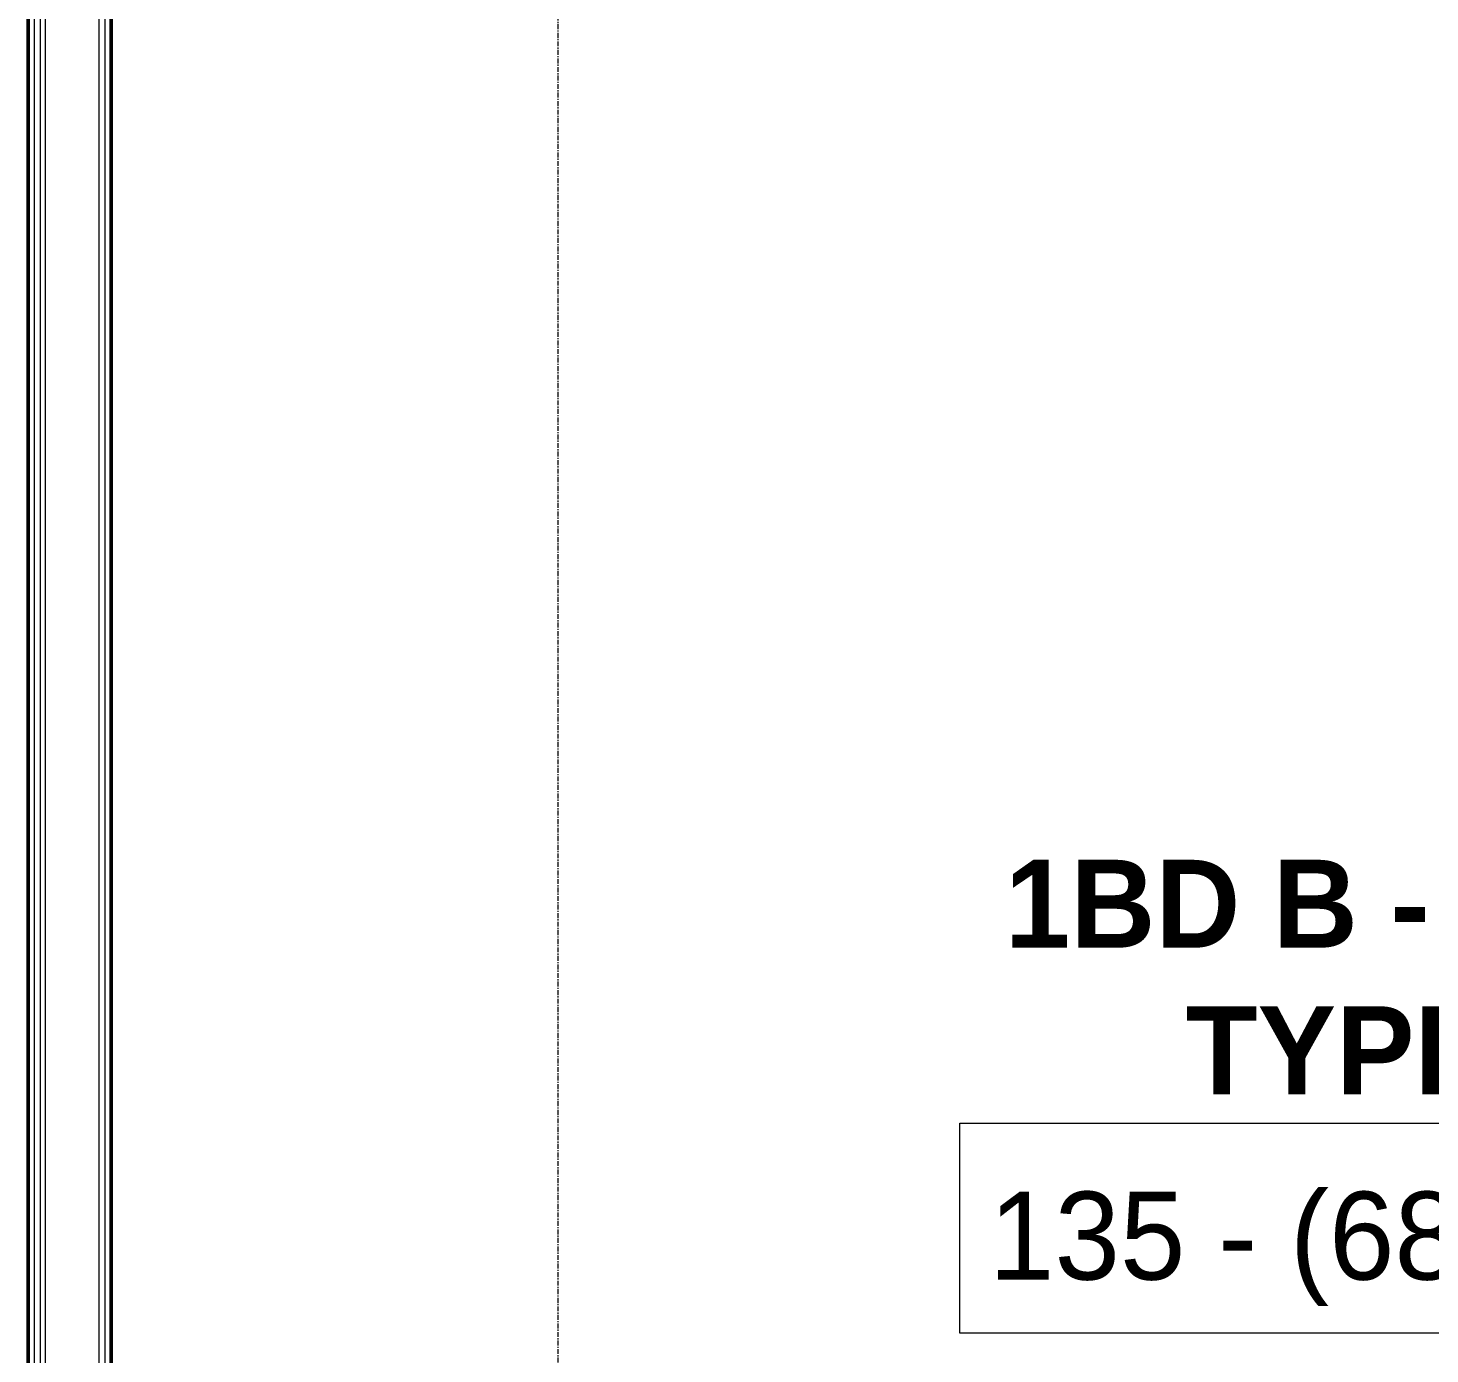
# Model space of a CAD drawing. Header units: inches. Extents: x -4235 to -464, y 9706 to 12425.
# Drawn here: x -3208.6 to -3065.1, y 10596.6 to 10732.3 of the extents above; entities that cross this region are included whole.
import ezdxf

# ---------------------------------------------------------------- set-up
doc = ezdxf.new("R2010")
doc.units = ezdxf.units.IN
doc.header["$MEASUREMENT"] = 0
doc.linetypes.add('Grid Line 1_2_', pattern=[0.875, 0.5, -0.125, 0.125, -0.125])
for name, color, linetype, lineweight in [('0-1', 7, 'Continuous', 5), ('A-AREA-IDEN', 2, 'Continuous', 9), ('A-WALL-2', 50, 'Continuous', 13), ('I-WALL-1', 250, 'Continuous', 50), ('I-WALL-3', 254, 'Continuous', 9), ('S-GRID-1', 1, 'Grid Line 1_2_', 9)]:
    doc.layers.add(name, color=color, linetype=linetype, lineweight=lineweight)
doc.styles.add('Century Gothic', font='ufonts.com_century-gothic.ttf', dxfattribs={"height": 9})
doc.styles.add('Century Gothic_B', font='GOTHICB.TTF', dxfattribs={"height": 9})

# ---------------------------------------------------------------- blocks, each defined once
blk = doc.blocks.new('CTR - 1st Phase - Common Walls_rvt-1-BACKGROUND - 1ST FLOOR')
at = {"layer": 'A-WALL-2'}
for p, q in [((-3207.95, 10813.49), (-3207.95, 10476.16)), ((-3207.32, 10813.49), (-3207.32, 10476.16)), ((-3206.82, 10813.49), (-3206.82, 10476.16)), ((-3201.32, 10813.49), (-3201.32, 10476.16)), ((-3200.7, 10813.49), (-3200.7, 10476.16))]:
    blk.add_line(p, q, dxfattribs=at)
at = {"layer": 'I-WALL-1'}
for p, q in [((-3208.57, 10813.49), (-3208.57, 10476.16)), ((-3200.07, 10525.05), (-3200.07, 10813.49))]:
    blk.add_line(p, q, dxfattribs=at)
at = {"layer": 'I-WALL-3'}
for p, q in [((-3200.07, 10594.44), (-3200.07, 10813.49)), ((-3208.57, 10780.18), (-3208.57, 10476.16))]:
    blk.add_line(p, q, dxfattribs=at)

msp = doc.modelspace()

# ---------------------------------------------------------------- linework, layer by layer
at = {"layer": 'A-AREA-IDEN', "flags": 128}
msp.add_lwpolyline([(-3113.22, 10620.17), (-3028.72, 10620.17), (-3028.72, 10598.68), (-3113.22, 10598.68)], close=True, dxfattribs=at)
at = {"layer": 'S-GRID-1'}
msp.add_line((-3154.32, 9836.18), (-3154.32, 12375.68), dxfattribs=at)

# ---------------------------------------------------------------- block references
at = {"layer": '0-1'}
msp.add_blockref('CTR - 1st Phase - Common Walls_rvt-1-BACKGROUND - 1ST FLOOR', (0, 0), dxfattribs=at)

# ---------------------------------------------------------------- texts
at = {"layer": 'A-AREA-IDEN', "char_height": 9, "attachment_point": 1}
for s, insert, width, style in [('1BD B - ADA', (-3108.6, 10647.15), 90.9, 'Century Gothic_B'), ('TYPE B', (-3090.1, 10632.15), 46.359, 'Century Gothic_B'), ('135 - (681 SF)', (-3110.22, 10613.17), 94.839, 'Century Gothic')]:
    msp.add_mtext(s, dxfattribs=dict(at, insert=insert, width=width, style=style))

doc.saveas('drawing.dxf')
